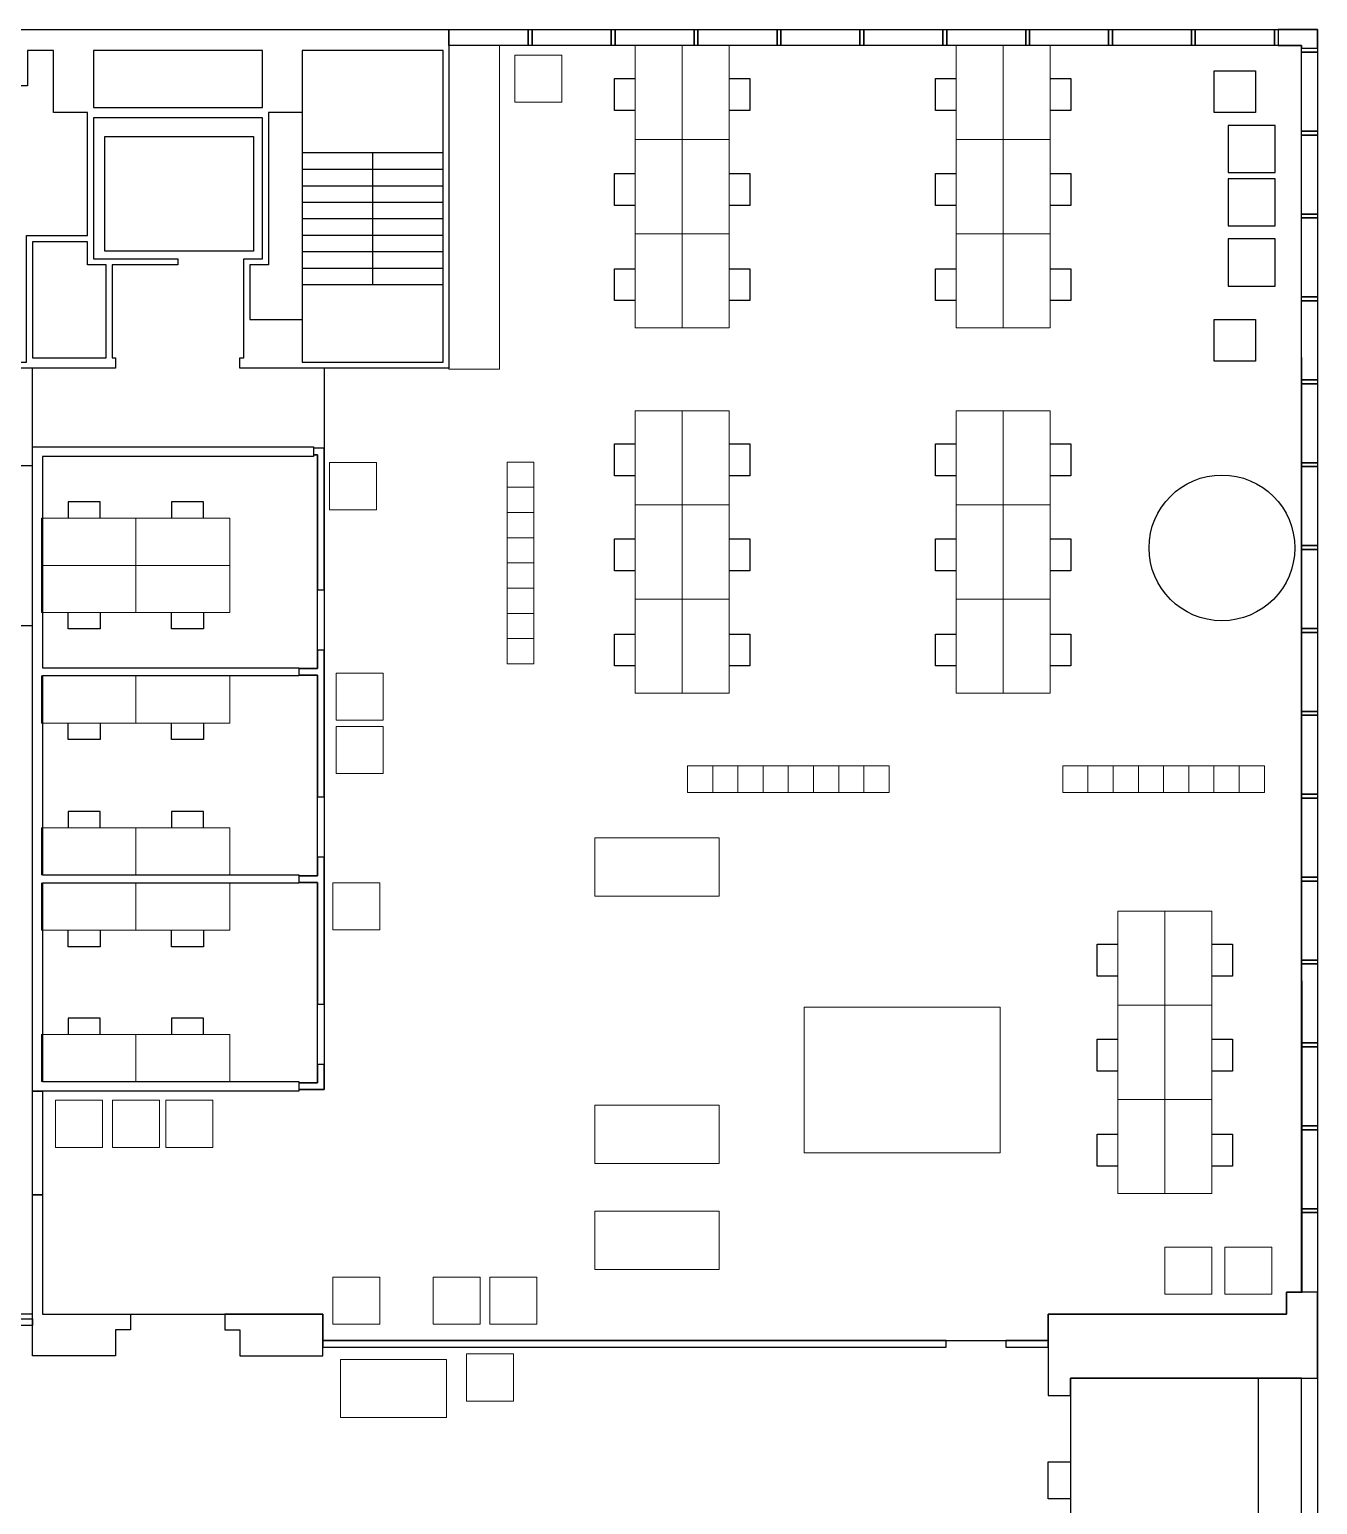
# Model space of a CAD drawing. Header units: centimetres. Extents: x -199 to 9291, y 3836 to 9745.
# Drawn here: x 7396 to 9291, y 7575 to 9745 of the extents above; entities that cross this region are included whole.
import ezdxf

# ---------------------------------------------------------------- set-up
doc = ezdxf.new("R2010")
doc.units = ezdxf.units.CM
doc.header["$MEASUREMENT"] = 0
for name, color, linetype in [('0_Void', 7, 'Continuous'), ('E14-333', 2, 'Continuous'), ('E14-333A', 2, 'Continuous'), ('E14-333B', 2, 'Continuous'), ('E14-374', 2, 'Continuous'), ('Elevators_Secondary', 192, 'Continuous'), ('Floor', 3, 'Continuous'), ('Furniture', 2, 'Continuous'), ('Offices', 1, 'Continuous'), ('Stairs', 5, 'Continuous'), ('Walls', 6, 'Continuous')]:
    doc.layers.add(name, color=color, linetype=linetype)
doc.layers.add('Chair', color=142, linetype='Continuous', true_color=0x2aacd4)

msp = doc.modelspace()

# ---------------------------------------------------------------- linework, layer by layer
at = {"layer": '0_Void'}
for points in [[(7391.9, 9441.5), (7481.3, 9441.5), (7481.3, 9622.7), (7431.7, 9622.7), (7431.7, 9713.7), (7393.5, 9713.7), (7393.5, 9661.7), (7342.3, 9661.7), (7342.3, 9713.7), (7313.8, 9713.7), (7313.8, 9473.2), (7230.1, 9473.2), (7230.1, 9255.3), (7265.9, 9255.3), (7356.9, 9255.3), (7391.9, 9255.3)], [(7738.9, 9713.7), (7490.2, 9713.7), (7490.2, 9630), (7738.9, 9630)], [(7508.9, 9398.4), (7481.3, 9398.4), (7481.3, 9432.5), (7400.8, 9432.5), (7400.8, 9261.8), (7508.9, 9261.8)], [(7400.8, 8867.3), (7169.7, 8867.3), (7169.7, 9103.3), (6183.2, 9103.3), (6183.2, 7855.7), (7400.8, 7855.7), (7400.8, 8030.4), (7400.8, 8030.4), (7400.8, 8183.2)]]:
    msp.add_lwpolyline(points, close=True, dxfattribs=at)
at = {"layer": 'Chair'}
for points in [[(8287.1, 9625.7), (8256.8, 9625.7), (8256.8, 9672.7), (8287.1, 9672.7)], [(8425.5, 9672.7), (8455.8, 9672.7), (8455.8, 9625.7)], [(8759.1, 9625.7), (8728.8, 9625.7), (8728.8, 9672.7), (8759.1, 9672.7)], [(8897.5, 9672.7), (8927.8, 9672.7), (8927.8, 9625.7)], [(8455.8, 9625.7), (8425.5, 9625.7)], [(8927.8, 9625.7), (8897.5, 9625.7)], [(9228.5, 9534.2), (9228.5, 9603.4), (9159.3, 9603.4), (9159.3, 9534.2), (9228.5, 9534.2)], [(8287.1, 9485.7), (8256.8, 9485.7), (8256.8, 9532.7), (8287.1, 9532.7)], [(8425.5, 9532.7), (8455.8, 9532.7), (8455.8, 9485.7)], [(8759.1, 9485.7), (8728.8, 9485.7), (8728.8, 9532.7), (8759.1, 9532.7)], [(8897.5, 9532.7), (8927.8, 9532.7), (8927.8, 9485.7)], [(9228.5, 9455.7), (9228.5, 9524.9), (9159.3, 9524.9), (9159.3, 9455.7), (9228.5, 9455.7)], [(8455.8, 9485.7), (8425.5, 9485.7)], [(8927.8, 9485.7), (8897.5, 9485.7)], [(9228.5, 9367.3), (9228.5, 9436.5), (9159.3, 9436.5), (9159.3, 9367.3), (9228.5, 9367.3)], [(8287.1, 9345.8), (8256.8, 9345.8), (8256.8, 9392.8), (8287.1, 9392.8)], [(8425.5, 9392.8), (8455.8, 9392.8), (8455.8, 9345.8)], [(8759.1, 9345.8), (8728.8, 9345.8), (8728.8, 9392.8), (8759.1, 9392.8)], [(8897.5, 9392.8), (8927.8, 9392.8), (8927.8, 9345.8)], [(8455.8, 9345.8), (8425.5, 9345.8)], [(8927.8, 9345.8), (8897.5, 9345.8)], [(8287.1, 9088.3), (8256.8, 9088.3), (8256.8, 9135.3), (8287.1, 9135.3)], [(8425.5, 9135.3), (8455.8, 9135.3), (8455.8, 9088.3)], [(8759.1, 9088.3), (8728.8, 9088.3), (8728.8, 9135.3), (8759.1, 9135.3)], [(8897.5, 9135.3), (8927.8, 9135.3), (8927.8, 9088.3)], [(8455.8, 9088.3), (8425.5, 9088.3)], [(8927.8, 9088.3), (8897.5, 9088.3)], [(7500.3, 9049.8), (7453.3, 9049.8), (7453.3, 9025.6)], [(7500.3, 9025.6), (7500.3, 9049.8)], [(7652.3, 9049.8), (7605.3, 9049.8), (7605.3, 9025.6)], [(7652.3, 9025.6), (7652.3, 9049.8)], [(8287.1, 8948.4), (8256.8, 8948.4), (8256.8, 8995.4), (8287.1, 8995.4)], [(8425.5, 8995.4), (8455.8, 8995.4), (8455.8, 8948.4)], [(8759.1, 8948.4), (8728.8, 8948.4), (8728.8, 8995.4), (8759.1, 8995.4)], [(8897.5, 8995.4), (8927.8, 8995.4), (8927.8, 8948.4)], [(8455.8, 8948.4), (8425.5, 8948.4)], [(8927.8, 8948.4), (8897.5, 8948.4)], [(7500.3, 8862.9), (7453.3, 8862.9), (7453.3, 8887.1)], [(7500.3, 8887.1), (7500.3, 8862.9)], [(7652.3, 8862.9), (7605.3, 8862.9), (7605.3, 8887.1)], [(7652.3, 8887.1), (7652.3, 8862.9)], [(8287.1, 8808.4), (8256.8, 8808.4), (8256.8, 8855.4), (8287.1, 8855.4)], [(8425.5, 8855.4), (8455.8, 8855.4), (8455.8, 8808.4)], [(8759.1, 8808.4), (8728.8, 8808.4), (8728.8, 8855.4), (8759.1, 8855.4)], [(8897.5, 8855.4), (8927.8, 8855.4), (8927.8, 8808.4)], [(8455.8, 8808.4), (8425.5, 8808.4)], [(8927.8, 8808.4), (8897.5, 8808.4)], [(7500.3, 8700.2), (7453.3, 8700.2), (7453.3, 8724.4)], [(7500.3, 8724.4), (7500.3, 8700.2)], [(7652.3, 8700.2), (7605.3, 8700.2), (7605.3, 8724.4)], [(7652.3, 8724.4), (7652.3, 8700.2)], [(7500.3, 8594.5), (7453.3, 8594.5), (7453.3, 8570.3)], [(7500.3, 8570.3), (7500.3, 8594.5)], [(7652.3, 8594.5), (7605.3, 8594.5), (7605.3, 8570.3)], [(7652.3, 8570.3), (7652.3, 8594.5)], [(7500.3, 8395.4), (7453.3, 8395.4), (7453.3, 8419.6)], [(7500.3, 8419.6), (7500.3, 8395.4)], [(7652.3, 8395.4), (7605.3, 8395.4), (7605.3, 8419.6)], [(7652.3, 8419.6), (7652.3, 8395.4)], [(8996.8, 8352.3), (8966.5, 8352.3), (8966.5, 8399.3), (8996.8, 8399.3)], [(9135.2, 8399.3), (9165.5, 8399.3), (9165.5, 8352.3)], [(9165.5, 8352.3), (9135.2, 8352.3)], [(7500.3, 8290.5), (7453.3, 8290.5), (7453.3, 8266.3)], [(7500.3, 8266.3), (7500.3, 8290.5)], [(7652.3, 8290.5), (7605.3, 8290.5), (7605.3, 8266.3)], [(7652.3, 8266.3), (7652.3, 8290.5)], [(8996.8, 8212.4), (8966.5, 8212.4), (8966.5, 8259.4), (8996.8, 8259.4)], [(9135.2, 8259.4), (9165.5, 8259.4), (9165.5, 8212.4)], [(9165.5, 8212.4), (9135.2, 8212.4)], [(8996.8, 8072.5), (8966.5, 8072.5), (8966.5, 8119.5), (8996.8, 8119.5)], [(9135.2, 8119.5), (9165.5, 8119.5), (9165.5, 8072.5)], [(9165.5, 8072.5), (9135.2, 8072.5)]]:
    msp.add_lwpolyline(points, dxfattribs=at)
at = {"layer": 'E14-333'}
msp.add_lwpolyline([(7415.4, 7854.9), (7827.5, 7854.9), (7827.5, 7816.3), (8894.7, 7816.3), (8894.7, 7854.9), (9245.1, 7854.9), (9245.1, 7887.4), (9267.8, 7887.4), (9267, 9721.1), (8012.9, 9721.1), (8012.9, 9246.4), (7829.6, 9246.4), (7829.6, 8185.3), (7792.6, 8185.3), (7792.6, 8183.2), (7415.4, 8183.2)], close=True, dxfattribs=at)
at = {"layer": 'E14-333A'}
msp.add_lwpolyline([(7819.8, 8490.1), (7792.6, 8490.1), (7792.6, 8488.9), (7415.4, 8488.9), (7415.4, 8197.1), (7792.6, 8197.1), (7792.6, 8195), (7819.8, 8195), (7819.8, 8222.3)], close=True, dxfattribs=at)
at = {"layer": 'E14-333B'}
msp.add_lwpolyline([(7819.8, 8794.9), (7792.6, 8794.9), (7792.6, 8793.7), (7415.4, 8793.7), (7415.4, 8501), (7792.6, 8501), (7792.6, 8499.8), (7819.8, 8499.8)], close=True, dxfattribs=at)
at = {"layer": 'E14-374'}
msp.add_lwpolyline([(5575.3, 9257), (5575.3, 9110.6), (5963.8, 9110.6), (5963.8, 9109.4), (6000.8, 9109.5), (6000.8, 7880.5), (5968.7, 7880.5), (5968.7, 7847.6), (6108.5, 7848.3), (6183.2, 7848.3), (6183.2, 9103.3), (7400.8, 9103.3), (7400.8, 9131), (7400.8, 9246.4), (7096, 9246.4), (7096, 9270.4), (5968.7, 9270.4), (5968.7, 9257)], close=True, dxfattribs=at)
at = {"layer": 'Elevators_Secondary'}
msp.add_lwpolyline([(7507.1, 9587.2), (7725.9, 9587.2), (7725.9, 9418.8), (7507.1, 9418.8)], close=True, dxfattribs=at)
at = {"layer": 'Floor'}
msp.add_lwpolyline([(-198.9, 8836.7), (4799.9, 8836.7), (4799.9, 8679.1), (5206.3, 8679.1), (5206.3, 9744.6), (9290.6, 9744.6), (9290.6, 3953.4), (5206.3, 3953.4), (5206.3, 4348.5), (4799.9, 4348.5), (4799.9, 3836.4), (-198.9, 3836.4)], close=True, dxfattribs=at)
at = {"layer": 'Furniture', "lineweight": 5}
for points in [[(8012.9, 9721.1), (8087.3, 9721.1), (8087.3, 9244.8), (8012.9, 9244.8)], [(8425.5, 9721.1), (8287.1, 9721.1), (8287.1, 9305.8), (8425.5, 9305.8)], [(8897.5, 9721.1), (8759.1, 9721.1), (8759.1, 9305.8), (8897.5, 9305.8)], [(8425.5, 9183.7), (8287.1, 9183.7), (8287.1, 8768.5), (8425.5, 8768.5)], [(8897.5, 9183.7), (8759.1, 9183.7), (8759.1, 8768.5), (8897.5, 8768.5)], [(8227.6, 8555.6), (8410.7, 8555.6), (8410.7, 8469.9), (8227.6, 8469.9)], [(9135.2, 8447.7), (8996.8, 8447.7), (8996.8, 8032.5), (9135.2, 8032.5)], [(8535.4, 8306.4), (8823.7, 8306.4), (8823.7, 8092.2), (8535.4, 8092.2)], [(8227.6, 8162.3), (8410.7, 8162.3), (8410.7, 8076.6), (8227.6, 8076.6)], [(8227.6, 8006.5), (8410.7, 8006.5), (8410.7, 7920.9), (8227.6, 7920.9)], [(7853.5, 7788.5), (8009.4, 7788.5), (8009.4, 7702.8), (7853.5, 7702.8)]]:
    msp.add_lwpolyline(points, close=True, dxfattribs=at)
for points in [[(8356.3, 9721.1), (8287.1, 9721.1), (8287.1, 9582.6), (8356.3, 9582.6), (8356.3, 9721.1)], [(8356.3, 9721.1), (8287.1, 9721.1), (8287.1, 9582.6), (8356.3, 9582.6), (8356.3, 9721.1)], [(8425.5, 9721.1), (8356.3, 9721.1), (8356.3, 9582.6), (8425.5, 9582.6), (8425.5, 9721.1)], [(8425.5, 9721.1), (8356.3, 9721.1), (8356.3, 9582.6), (8425.5, 9582.6), (8425.5, 9721.1)], [(8828.3, 9721.1), (8759.1, 9721.1), (8759.1, 9582.6), (8828.3, 9582.6), (8828.3, 9721.1)], [(8828.3, 9721.1), (8759.1, 9721.1), (8759.1, 9582.6), (8828.3, 9582.6), (8828.3, 9721.1)], [(8897.5, 9721.1), (8828.3, 9721.1), (8828.3, 9582.6), (8897.5, 9582.6), (8897.5, 9721.1)], [(8897.5, 9721.1), (8828.3, 9721.1), (8828.3, 9582.6), (8897.5, 9582.6), (8897.5, 9721.1)], [(8179.1, 9637.7), (8179.1, 9706.9), (8109.9, 9706.9), (8109.9, 9637.7), (8179.1, 9637.7)], [(8356.3, 9582.6), (8287.1, 9582.6), (8287.1, 9444.2), (8356.3, 9444.2), (8356.3, 9582.6)], [(8356.3, 9582.6), (8287.1, 9582.6), (8287.1, 9444.2), (8356.3, 9444.2), (8356.3, 9582.6)], [(8425.5, 9582.6), (8356.3, 9582.6), (8356.3, 9444.2), (8425.5, 9444.2), (8425.5, 9582.6)], [(8425.5, 9582.6), (8356.3, 9582.6), (8356.3, 9444.2), (8425.5, 9444.2), (8425.5, 9582.6)], [(8828.3, 9582.6), (8759.1, 9582.6), (8759.1, 9444.2), (8828.3, 9444.2), (8828.3, 9582.6)], [(8828.3, 9582.6), (8759.1, 9582.6), (8759.1, 9444.2), (8828.3, 9444.2), (8828.3, 9582.6)], [(8897.5, 9582.6), (8828.3, 9582.6), (8828.3, 9444.2), (8897.5, 9444.2), (8897.5, 9582.6)], [(8897.5, 9582.6), (8828.3, 9582.6), (8828.3, 9444.2), (8897.5, 9444.2), (8897.5, 9582.6)], [(8356.3, 9444.2), (8287.1, 9444.2), (8287.1, 9305.8), (8356.3, 9305.8), (8356.3, 9444.2)], [(8356.3, 9444.2), (8287.1, 9444.2), (8287.1, 9305.8), (8356.3, 9305.8), (8356.3, 9444.2)], [(8425.5, 9444.2), (8356.3, 9444.2), (8356.3, 9305.8), (8425.5, 9305.8), (8425.5, 9444.2)], [(8425.5, 9444.2), (8356.3, 9444.2), (8356.3, 9305.8), (8425.5, 9305.8), (8425.5, 9444.2)], [(8828.3, 9444.2), (8759.1, 9444.2), (8759.1, 9305.8), (8828.3, 9305.8), (8828.3, 9444.2)], [(8828.3, 9444.2), (8759.1, 9444.2), (8759.1, 9305.8), (8828.3, 9305.8), (8828.3, 9444.2)], [(8897.5, 9444.2), (8828.3, 9444.2), (8828.3, 9305.8), (8897.5, 9305.8), (8897.5, 9444.2)], [(8897.5, 9444.2), (8828.3, 9444.2), (8828.3, 9305.8), (8897.5, 9305.8), (8897.5, 9444.2)], [(8356.3, 9183.7), (8287.1, 9183.7), (8287.1, 9045.3), (8356.3, 9045.3), (8356.3, 9183.7)], [(8356.3, 9183.7), (8287.1, 9183.7), (8287.1, 9045.3), (8356.3, 9045.3), (8356.3, 9183.7)], [(8425.5, 9183.7), (8356.3, 9183.7), (8356.3, 9045.3), (8425.5, 9045.3), (8425.5, 9183.7)], [(8425.5, 9183.7), (8356.3, 9183.7), (8356.3, 9045.3), (8425.5, 9045.3), (8425.5, 9183.7)], [(8828.3, 9183.7), (8759.1, 9183.7), (8759.1, 9045.3), (8828.3, 9045.3), (8828.3, 9183.7)], [(8828.3, 9183.7), (8759.1, 9183.7), (8759.1, 9045.3), (8828.3, 9045.3), (8828.3, 9183.7)], [(8897.5, 9183.7), (8828.3, 9183.7), (8828.3, 9045.3), (8897.5, 9045.3), (8897.5, 9183.7)], [(8897.5, 9183.7), (8828.3, 9183.7), (8828.3, 9045.3), (8897.5, 9045.3), (8897.5, 9183.7)], [(7906.7, 9038.3), (7906.7, 9107.5), (7837.5, 9107.5), (7837.5, 9038.3), (7906.7, 9038.3)], [(8098.6, 9071.2), (8138.2, 9071.2)], [(8098.6, 9034.1), (8138.2, 9034.1)], [(8356.3, 9045.3), (8287.1, 9045.3), (8287.1, 8906.9), (8356.3, 8906.9), (8356.3, 9045.3)], [(8356.3, 9045.3), (8287.1, 9045.3), (8287.1, 8906.9), (8356.3, 8906.9), (8356.3, 9045.3)], [(8425.5, 9045.3), (8356.3, 9045.3), (8356.3, 8906.9), (8425.5, 8906.9), (8425.5, 9045.3)], [(8425.5, 9045.3), (8356.3, 9045.3), (8356.3, 8906.9), (8425.5, 8906.9), (8425.5, 9045.3)], [(8828.3, 9045.3), (8759.1, 9045.3), (8759.1, 8906.9), (8828.3, 8906.9), (8828.3, 9045.3)], [(8828.3, 9045.3), (8759.1, 9045.3), (8759.1, 8906.9), (8828.3, 8906.9), (8828.3, 9045.3)], [(8897.5, 9045.3), (8828.3, 9045.3), (8828.3, 8906.9), (8897.5, 8906.9), (8897.5, 9045.3)], [(8897.5, 9045.3), (8828.3, 9045.3), (8828.3, 8906.9), (8897.5, 8906.9), (8897.5, 9045.3)], [(7552.4, 9025.6), (7552.4, 8956.4), (7414, 8956.4), (7414, 9025.6), (7552.4, 9025.6)], [(7552.4, 9025.6), (7552.4, 8956.4), (7414, 8956.4), (7414, 9025.6), (7552.4, 9025.6)], [(7690.8, 9025.6), (7690.8, 8956.4), (7552.4, 8956.4), (7552.4, 9025.6), (7690.8, 9025.6)], [(7690.8, 9025.6), (7690.8, 8956.4), (7552.4, 8956.4), (7552.4, 9025.6), (7690.8, 9025.6)], [(8098.6, 8997), (8138.2, 8997)], [(7552.4, 8887.1), (7552.4, 8956.4), (7414, 8956.4), (7414, 8887.1), (7552.4, 8887.1)], [(7552.4, 8887.1), (7552.4, 8956.4), (7414, 8956.4), (7414, 8887.1), (7552.4, 8887.1)], [(7690.8, 8887.1), (7690.8, 8956.4), (7552.4, 8956.4), (7552.4, 8887.1), (7690.8, 8887.1)], [(7690.8, 8887.1), (7690.8, 8956.4), (7552.4, 8956.4), (7552.4, 8887.1), (7690.8, 8887.1)], [(8098.6, 8922.9), (8138.2, 8922.9)], [(8356.3, 8906.9), (8287.1, 8906.9), (8287.1, 8768.5), (8356.3, 8768.5), (8356.3, 8906.9)], [(8356.3, 8906.9), (8287.1, 8906.9), (8287.1, 8768.5), (8356.3, 8768.5), (8356.3, 8906.9)], [(8425.5, 8906.9), (8356.3, 8906.9), (8356.3, 8768.5), (8425.5, 8768.5), (8425.5, 8906.9)], [(8425.5, 8906.9), (8356.3, 8906.9), (8356.3, 8768.5), (8425.5, 8768.5), (8425.5, 8906.9)], [(8828.3, 8906.9), (8759.1, 8906.9), (8759.1, 8768.5), (8828.3, 8768.5), (8828.3, 8906.9)], [(8828.3, 8906.9), (8759.1, 8906.9), (8759.1, 8768.5), (8828.3, 8768.5), (8828.3, 8906.9)], [(8897.5, 8906.9), (8828.3, 8906.9), (8828.3, 8768.5), (8897.5, 8768.5), (8897.5, 8906.9)], [(8897.5, 8906.9), (8828.3, 8906.9), (8828.3, 8768.5), (8897.5, 8768.5), (8897.5, 8906.9)], [(8098.6, 8885.8), (8138.2, 8885.8)], [(8098.6, 8848.7), (8138.2, 8848.7)], [(7552.4, 8724.4), (7552.4, 8793.7), (7414, 8793.7), (7414, 8724.4), (7552.4, 8724.4)], [(7552.4, 8724.4), (7552.4, 8793.7), (7414, 8793.7), (7414, 8724.4), (7552.4, 8724.4)], [(7690.8, 8724.4), (7690.8, 8793.7), (7552.4, 8793.7), (7552.4, 8724.4), (7690.8, 8724.4)], [(7690.8, 8724.4), (7690.8, 8793.7), (7552.4, 8793.7), (7552.4, 8724.4), (7690.8, 8724.4)], [(7916.5, 8728.6), (7916.5, 8797.8), (7847.3, 8797.8), (7847.3, 8728.6), (7916.5, 8728.6)], [(7916.5, 8728.6), (7916.5, 8797.8), (7847.3, 8797.8), (7847.3, 8728.6), (7916.5, 8728.6)], [(7916.5, 8650.3), (7916.5, 8719.5), (7847.3, 8719.5), (7847.3, 8650.3), (7916.5, 8650.3)], [(8401.1, 8622.2), (8401.1, 8661.7)], [(8438.2, 8622.2), (8438.2, 8661.7)], [(8475.2, 8622.2), (8475.2, 8661.7)], [(8549.4, 8622.2), (8549.4, 8661.7)], [(8586.4, 8622.2), (8586.4, 8661.7)], [(8623.5, 8622.2), (8623.5, 8661.7)], [(8952.9, 8622.2), (8952.9, 8661.7)], [(8990, 8622.2), (8990, 8661.7)], [(9027.1, 8622.2), (9027.1, 8661.7)], [(9101.2, 8622.2), (9101.2, 8661.7)], [(9138.3, 8622.2), (9138.3, 8661.7)], [(9175.4, 8622.2), (9175.4, 8661.7)], [(7552.4, 8570.3), (7552.4, 8501), (7414, 8501), (7414, 8570.3), (7552.4, 8570.3)], [(7552.4, 8570.3), (7552.4, 8501), (7414, 8501), (7414, 8570.3), (7552.4, 8570.3)], [(7690.8, 8570.3), (7690.8, 8501), (7552.4, 8501), (7552.4, 8570.3), (7690.8, 8570.3)], [(7690.8, 8570.3), (7690.8, 8501), (7552.4, 8501), (7552.4, 8570.3), (7690.8, 8570.3)], [(7552.4, 8419.6), (7552.4, 8488.9), (7414, 8488.9), (7414, 8419.6), (7552.4, 8419.6)], [(7552.4, 8419.6), (7552.4, 8488.9), (7414, 8488.9), (7414, 8419.6), (7552.4, 8419.6)], [(7690.8, 8419.6), (7690.8, 8488.9), (7552.4, 8488.9), (7552.4, 8419.6), (7690.8, 8419.6)], [(7690.8, 8419.6), (7690.8, 8488.9), (7552.4, 8488.9), (7552.4, 8419.6), (7690.8, 8419.6)], [(7911.6, 8420.1), (7911.6, 8489.3), (7842.4, 8489.3), (7842.4, 8420.1), (7911.6, 8420.1)], [(7911.6, 8420.1), (7911.6, 8489.3), (7842.4, 8489.3), (7842.4, 8420.1), (7911.6, 8420.1)], [(9066, 8447.7), (8996.8, 8447.7), (8996.8, 8309.3), (9066, 8309.3), (9066, 8447.7)], [(9066, 8447.7), (8996.8, 8447.7), (8996.8, 8309.3), (9066, 8309.3), (9066, 8447.7)], [(9135.2, 8447.7), (9066, 8447.7), (9066, 8309.3), (9135.2, 8309.3), (9135.2, 8447.7)], [(9135.2, 8447.7), (9066, 8447.7), (9066, 8309.3), (9135.2, 8309.3), (9135.2, 8447.7)], [(9066, 8309.3), (8996.8, 8309.3), (8996.8, 8170.9), (9066, 8170.9), (9066, 8309.3)], [(9066, 8309.3), (8996.8, 8309.3), (8996.8, 8170.9), (9066, 8170.9), (9066, 8309.3)], [(9135.2, 8309.3), (9066, 8309.3), (9066, 8170.9), (9135.2, 8170.9), (9135.2, 8309.3)], [(9135.2, 8309.3), (9066, 8309.3), (9066, 8170.9), (9135.2, 8170.9), (9135.2, 8309.3)], [(7552.4, 8266.3), (7552.4, 8197.1), (7414, 8197.1), (7414, 8266.3), (7552.4, 8266.3)], [(7552.4, 8266.3), (7552.4, 8197.1), (7414, 8197.1), (7414, 8266.3), (7552.4, 8266.3)], [(7690.8, 8266.3), (7690.8, 8197.1), (7552.4, 8197.1), (7552.4, 8266.3), (7690.8, 8266.3)], [(7690.8, 8266.3), (7690.8, 8197.1), (7552.4, 8197.1), (7552.4, 8266.3), (7690.8, 8266.3)], [(7503.8, 8100.3), (7503.8, 8169.6), (7434.6, 8169.6), (7434.6, 8100.3), (7503.8, 8100.3)], [(7587.3, 8100.3), (7587.3, 8169.6), (7518.1, 8169.6), (7518.1, 8100.3), (7587.3, 8100.3)], [(7665.9, 8100.3), (7665.9, 8169.6), (7596.7, 8169.6), (7596.7, 8100.3), (7665.9, 8100.3)], [(9066, 8170.9), (8996.8, 8170.9), (8996.8, 8032.5), (9066, 8032.5), (9066, 8170.9)], [(9066, 8170.9), (8996.8, 8170.9), (8996.8, 8032.5), (9066, 8032.5), (9066, 8170.9)], [(9135.2, 8170.9), (9066, 8170.9), (9066, 8032.5), (9135.2, 8032.5), (9135.2, 8170.9)], [(9135.2, 8170.9), (9066, 8170.9), (9066, 8032.5), (9135.2, 8032.5), (9135.2, 8170.9)], [(9135.2, 7884.3), (9135.2, 7953.5), (9066, 7953.5), (9066, 7884.3), (9135.2, 7884.3)], [(9223.6, 7884.3), (9223.6, 7953.5), (9154.4, 7953.5), (9154.4, 7884.3), (9223.6, 7884.3)], [(7911.6, 7840.1), (7911.6, 7909.3), (7842.4, 7909.3), (7842.4, 7840.1), (7911.6, 7840.1)], [(8059, 7840.1), (8059, 7909.3), (7989.8, 7909.3), (7989.8, 7840.1), (8059, 7840.1)], [(8142.6, 7840.1), (8142.6, 7909.3), (8073.4, 7909.3), (8073.4, 7840.1), (8142.6, 7840.1)], [(8108.2, 7727.1), (8108.2, 7796.4), (8039, 7796.4), (8039, 7727.1), (8108.2, 7727.1)]]:
    msp.add_lwpolyline(points, dxfattribs=at)
at = {"layer": 'Furniture', "lineweight": 9}
for points in [[(8098.6, 9108.3), (8098.6, 8960), (8138.2, 8960), (8138.2, 9108.3), (8098.6, 9108.3)], [(8098.6, 9071.2), (8138.2, 9071.2)], [(8098.6, 9034.1), (8138.2, 9034.1)], [(8098.6, 8997), (8138.2, 8997)], [(8098.6, 8960), (8098.6, 8811.7), (8138.2, 8811.7), (8138.2, 8960), (8098.6, 8960)], [(8098.6, 8922.9), (8138.2, 8922.9)], [(8098.6, 8885.8), (8138.2, 8885.8)], [(8098.6, 8848.7), (8138.2, 8848.7)], [(8364, 8622.2), (8512.3, 8622.2), (8512.3, 8661.7), (8364, 8661.7), (8364, 8622.2)], [(8401.1, 8622.2), (8401.1, 8661.7)], [(8438.2, 8622.2), (8438.2, 8661.7)], [(8475.2, 8622.2), (8475.2, 8661.7)], [(8512.3, 8622.2), (8660.6, 8622.2), (8660.6, 8661.7), (8512.3, 8661.7), (8512.3, 8622.2)], [(8549.4, 8622.2), (8549.4, 8661.7)], [(8586.4, 8622.2), (8586.4, 8661.7)], [(8623.5, 8622.2), (8623.5, 8661.7)], [(8915.9, 8622.2), (9064.1, 8622.2), (9064.1, 8661.7), (8915.9, 8661.7), (8915.9, 8622.2)], [(8952.9, 8622.2), (8952.9, 8661.7)], [(8990, 8622.2), (8990, 8661.7)], [(9027.1, 8622.2), (9027.1, 8661.7)], [(9064.1, 8622.2), (9212.4, 8622.2), (9212.4, 8661.7), (9064.1, 8661.7), (9064.1, 8622.2)], [(9101.2, 8622.2), (9101.2, 8661.7)], [(9138.3, 8622.2), (9138.3, 8661.7)], [(9175.4, 8622.2), (9175.4, 8661.7)]]:
    msp.add_lwpolyline(points, dxfattribs=at)
at = {"layer": 'Offices'}
msp.add_lwpolyline([(7819.8, 9118.8), (7813.7, 9118.8), (7813.7, 9116.3), (7415.4, 9116.3), (7415.4, 8805.8), (7792.6, 8805.8), (7792.6, 8804.6), (7819.8, 8804.6)], close=True, dxfattribs=at)
at = {"layer": 'Stairs'}
for p, q in [((7797.4, 9622.7), (7797.5, 9317.9)), ((8004.7, 9563), (7797.4, 9563)), ((7901, 9368.9), (7901, 9563)), ((8004.7, 9538.7), (7797.4, 9538.7)), ((8004.7, 9514.4), (7797.4, 9514.4)), ((8004.7, 9490.2), (7797.4, 9490.2)), ((8004.7, 9465.9), (7797.4, 9465.9)), ((8004.7, 9441.7), (7797.4, 9441.7)), ((8004.7, 9417.4), (7797.4, 9417.4)), ((8004.7, 9393.2), (7797.4, 9393.2)), ((8004.7, 9368.9), (7797.4, 9368.9)), ((9204, 7278.6), (9204, 7760.6))]:
    msp.add_line(p, q, dxfattribs=at)
for points in [[(8004.7, 9713.7), (7797.5, 9713.7), (7797.5, 9622.7), (7747.9, 9622.7), (7747.9, 9398.4), (7720.2, 9398.4), (7720.2, 9317.9), (7797.5, 9317.9), (7797.5, 9255.3), (8004.7, 9255.3)], [(8927.3, 7637.9), (8927.3, 7076.2), (9210.1, 7076.2), (9210.1, 7278.6), (9267, 7278.6), (9267, 7760.6), (8927.3, 7760.6)]]:
    msp.add_lwpolyline(points, close=True, dxfattribs=at)
msp.add_circle((9150, 8982.1), 107.2, dxfattribs=at)
at = {"layer": 'Walls'}
for points in [[(7154.5, 9744.6), (8012.9, 9744.6), (8012.9, 9246.4), (7705.6, 9246.4), (7705.6, 9261.8), (7711.3, 9261.8), (7711.3, 9407.3), (7738.9, 9407.3), (7738.9, 9614.6), (7490.2, 9614.6), (7490.2, 9407.3), (7614.6, 9407.3), (7614.6, 9398.4), (7517.9, 9398.4), (7517.9, 9261.8), (7522.7, 9261.8), (7522.7, 9246.4), (7356.9, 9246.4)], [(7391.9, 9441.5), (7481.3, 9441.5), (7481.3, 9622.7), (7431.7, 9622.7), (7431.7, 9713.7), (7393.5, 9713.7)]]:
    msp.add_lwpolyline(points, dxfattribs=at)
for points in [[(8129.9, 9721.1), (8012.9, 9721.1), (8012.9, 9744.6), (8129.9, 9744.6)], [(8135.6, 9721.1), (8129.9, 9721.1), (8129.9, 9744.6), (8135.6, 9744.6)], [(8251.8, 9721.1), (8135.6, 9721.1), (8135.6, 9744.6), (8251.8, 9744.6)], [(8257.5, 9721.1), (8251.8, 9721.1), (8251.8, 9744.6), (8257.5, 9744.6)], [(8373.7, 9721.1), (8257.5, 9721.1), (8257.5, 9744.6), (8373.7, 9744.6)], [(8379.4, 9721.1), (8373.7, 9721.1), (8373.7, 9744.6), (8379.4, 9744.6)], [(8495.7, 9721.1), (8379.4, 9721.1), (8379.4, 9744.6), (8495.7, 9744.6)], [(8501.3, 9721.1), (8495.7, 9721.1), (8495.7, 9744.6), (8501.3, 9744.6)], [(8617.6, 9721.1), (8501.3, 9721.1), (8501.3, 9744.6), (8617.6, 9744.6)], [(8623.3, 9721.1), (8617.6, 9721.1), (8617.6, 9744.6), (8623.3, 9744.6)], [(8739.5, 9721.1), (8623.3, 9721.1), (8623.3, 9744.6), (8739.5, 9744.6)], [(8745.2, 9721.1), (8739.5, 9721.1), (8739.5, 9744.6), (8745.2, 9744.6)], [(8861.4, 9721.1), (8745.2, 9721.1), (8745.2, 9744.6), (8861.4, 9744.6)], [(8867.1, 9721.1), (8861.4, 9721.1), (8861.4, 9744.6), (8867.1, 9744.6)], [(8983.3, 9721.1), (8867.1, 9721.1), (8867.1, 9744.6), (8983.3, 9744.6)], [(8989, 9721.1), (8983.3, 9721.1), (8983.3, 9744.6), (8989, 9744.6)], [(9105.3, 9721.1), (8989, 9721.1), (8989, 9744.6), (9105.3, 9744.6)], [(9110.9, 9721.1), (9105.3, 9721.1), (9105.3, 9744.6), (9110.9, 9744.6)], [(9227.2, 9721.1), (9110.9, 9721.1), (9110.9, 9744.6), (9227.2, 9744.6)], [(9232.9, 9721.1), (9227.2, 9721.1), (9227.2, 9744.6), (9232.9, 9744.6)], [(9290.6, 9721.1), (9290.6, 9744.6), (9232.9, 9744.6), (9232.9, 9721.1), (9267, 9721.1), (9267, 9717), (9290.6, 9717)], [(7490.2, 9630), (7738.9, 9630), (7738.9, 9713.7), (7490.2, 9713.7)], [(7720.2, 9317.9), (7797.5, 9317.9), (7797.5, 9255.3), (8004.7, 9255.3), (8004.7, 9713.7), (7797.5, 9713.7), (7797.5, 9622.7), (7747.9, 9622.7), (7747.9, 9398.4), (7720.2, 9398.4)], [(9267, 9711.3), (9267, 9717), (9290.6, 9717), (9290.6, 9711.3)], [(9267, 9595.1), (9267, 9711.3), (9290.6, 9711.3), (9290.6, 9595.1)], [(9138.6, 9683.7), (9199.5, 9683.7), (9199.5, 9622.7), (9138.6, 9622.7)], [(9267, 9589.4), (9267, 9595.1), (9290.6, 9595.1), (9290.6, 9589.4)], [(9267, 9473.2), (9267, 9589.4), (9290.6, 9589.4), (9290.6, 9473.2)], [(9267, 9467.5), (9267, 9473.2), (9290.6, 9473.2), (9290.6, 9467.5)], [(9267, 9351.2), (9267, 9467.5), (9290.6, 9467.5), (9290.6, 9351.2)], [(7400.8, 9261.8), (7508.9, 9261.8), (7508.9, 9398.4), (7481.3, 9398.4), (7481.3, 9432.5), (7400.8, 9432.5)], [(9267, 9345.5), (9267, 9351.2), (9290.6, 9351.2), (9290.6, 9345.5)], [(9267, 9229.3), (9267, 9345.5), (9290.6, 9345.5), (9290.6, 9229.3)], [(9199.5, 9257), (9138.6, 9257), (9138.6, 9317.9), (9199.5, 9317.9)], [(9267, 9223.6), (9267, 9229.3), (9290.6, 9229.3), (9290.6, 9223.6)], [(9267, 9107.4), (9267, 9223.6), (9290.6, 9223.6), (9290.6, 9107.4)], [(7400.8, 9131), (7813.7, 9131), (7813.7, 9116.3), (7415.4, 9116.3), (7415.4, 8805.8), (7792.6, 8805.8), (7792.6, 8793.7), (7415.4, 8793.7), (7415.4, 8501), (7792.6, 8501), (7792.6, 8488.9), (7415.4, 8488.9), (7415.4, 8197.1), (7792.6, 8197.1), (7792.6, 8183.2), (7400.8, 8183.2)], [(7813.7, 9128.6), (7813.7, 9118.8), (7819.8, 9118.8), (7819.8, 8920.5), (7829.6, 8920.5), (7829.6, 9128.6)], [(9267, 9101.7), (9267, 9107.4), (9290.6, 9107.4), (9290.6, 9101.7)], [(9267, 8985.5), (9267, 9101.7), (9290.6, 9101.7), (9290.6, 8985.5)], [(9267, 8979.8), (9267, 8985.5), (9290.6, 8985.5), (9290.6, 8979.8)], [(9267, 8863.6), (9267, 8979.8), (9290.6, 8979.8), (9290.6, 8863.6)], [(9267, 8857.9), (9267, 8863.6), (9290.6, 8863.6), (9290.6, 8857.9)], [(9267, 8741.6), (9267, 8857.9), (9290.6, 8857.9), (9290.6, 8741.6)], [(7819.8, 8615.7), (7829.6, 8615.7), (7829.6, 8831.9), (7819.8, 8831.9), (7819.8, 8804.6), (7792.6, 8804.6), (7792.6, 8794.9), (7819.8, 8794.9)], [(9267, 8735.9), (9267, 8741.6), (9290.6, 8741.6), (9290.6, 8735.9)], [(9267, 8619.7), (9267, 8735.9), (9290.6, 8735.9), (9290.6, 8619.7)], [(9267, 8614), (9267, 8619.7), (9290.6, 8619.7), (9290.6, 8614)], [(9267, 8497.8), (9267, 8614), (9290.6, 8614), (9290.6, 8497.8)], [(7819.8, 8310.9), (7829.6, 8310.9), (7829.6, 8527.1), (7819.8, 8527.1), (7819.8, 8499.8), (7792.6, 8499.8), (7792.6, 8490.1), (7819.8, 8490.1)], [(9267, 8492.1), (9267, 8497.8), (9290.6, 8497.8), (9290.6, 8492.1)], [(9267, 8375.9), (9267, 8492.1), (9290.6, 8492.1), (9290.6, 8375.9)], [(9267, 8370.2), (9267, 8375.9), (9290.6, 8375.9), (9290.6, 8370.2)], [(9267, 8254), (9267, 8370.2), (9290.6, 8370.2), (9290.6, 8254)], [(9267, 8248.3), (9267, 8254), (9290.6, 8254), (9290.6, 8248.3)], [(9267, 8132), (9267, 8248.3), (9290.6, 8248.3), (9290.6, 8132)], [(7829.6, 8185.3), (7829.6, 8222.3), (7819.8, 8222.3), (7819.8, 8195), (7792.6, 8195), (7792.6, 8185.3)], [(7415.4, 8030.4), (7400.8, 8030.4), (7400.8, 8183.2), (7415.4, 8183.2)], [(9267, 8126.3), (9267, 8132), (9290.6, 8132), (9290.6, 8126.3)], [(9267, 8010.1), (9267, 8126.3), (9290.6, 8126.3), (9290.6, 8010.1)], [(7400.8, 8030.4), (7415.4, 8030.4), (7415.4, 7854.9), (7544.7, 7854.9), (7544.7, 7832.1), (7522.7, 7832.1), (7522.7, 7793.9), (7400.8, 7793.9)], [(9267, 8004.4), (9267, 8010.1), (9290.6, 8010.1), (9290.6, 8004.4)], [(9267, 7887.4), (9267, 8004.4), (9290.6, 8004.4), (9290.6, 7887.4)], [(8894.7, 7854.9), (8894.7, 7735.4), (8927.3, 7735.4), (8927.3, 7760.6), (9290.6, 7760.6), (9290.6, 7887.4), (9245.1, 7887.4), (9245.1, 7854.9)], [(7683.7, 7854.9), (7683.7, 7832.1), (7705.6, 7832.1), (7705.6, 7793.9), (7827.5, 7793.9), (7827.5, 7854.9)], [(7400.8, 7838.5), (6108.5, 7838.5), (6108.5, 7848.3), (7400.8, 7848.3)], [(7827.5, 7806.5), (8744.4, 7806.5), (8744.4, 7816.3), (7827.5, 7816.3)], [(8832.2, 7806.5), (8894.7, 7806.5), (8894.7, 7816.3), (8832.2, 7816.3)], [(9267, 7278.6), (9267, 7760.6), (9290.6, 7760.6), (9290.6, 7278.6)], [(8927.3, 7583.4), (8894.7, 7583.4), (8894.7, 7637.9), (8927.3, 7637.9)]]:
    msp.add_lwpolyline(points, close=True, dxfattribs=at)

doc.saveas('drawing.dxf')
